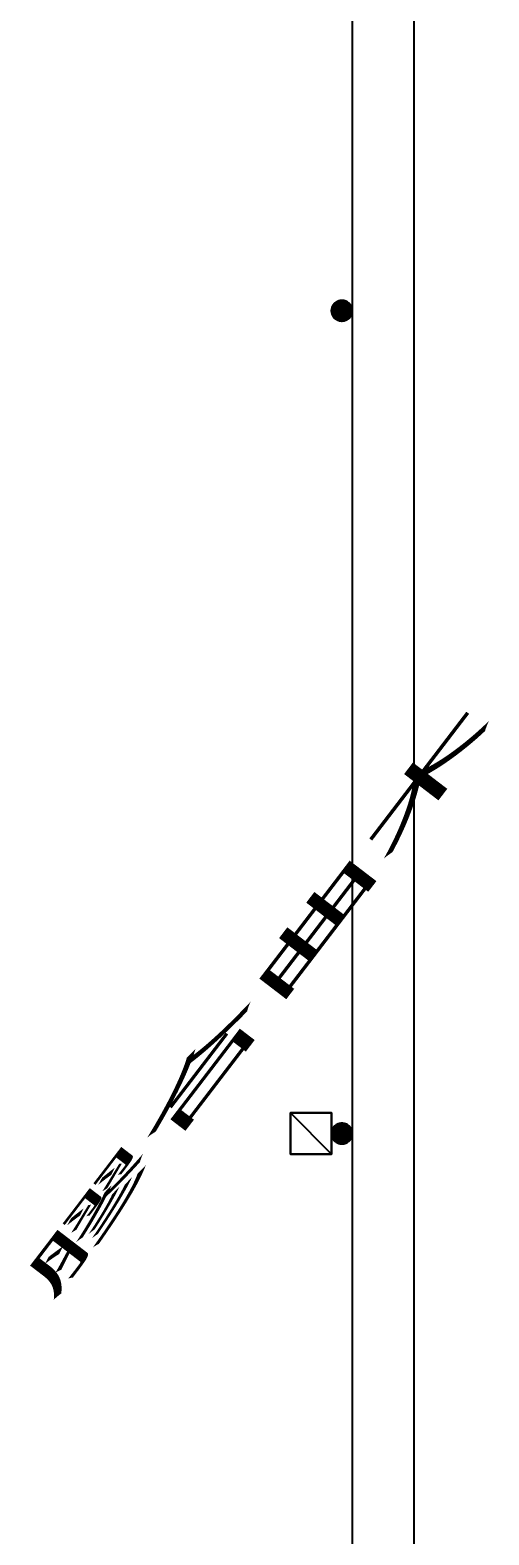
# Model space of a CAD drawing. Extents: x -1989 to 1557, y -2316 to 1157.
# Drawn here: x -153.3 to -41.7, y -411.3 to -45.6 of the extents above; entities that cross this region are included whole.
import ezdxf

# ---------------------------------------------------------------- set-up
doc = ezdxf.new("R2010")
doc.units = 0
doc.layers.get('0').update_dxf_attribs({"color": 13, "linetype": 'CONTINUOUS'})
for name, color, linetype in [('COLUMN', 5, 'CONTINUOUS'), ('COLUMN_C', 5, 'CONTINUOUS'), ('SITE', 250, 'CONTINUOUS')]:
    doc.layers.add(name, color=color, linetype=linetype)
doc.styles.add('微軟正黑體', font='微軟正黑體')

# ---------------------------------------------------------------- blocks, each defined once
blk = doc.blocks.new('GROUP_1')
at = {"color": 7}
for p, q in [((61.06, 2203.46, 190), (60.87, 2202.5, 190)), ((61.06, 2203.46), (60.87, 2202.5)), ((60.87, 2202.5), (61.06, 2203.46, 190)), ((60.89, 2202.87, 190), (60.87, 2202.69, 190)), ((60.87, 2202.69, 190), (60.87, 2202.5, 190)), ((60.87, 2202.5, 190), (61.06, 2201.54, 190)), ((60.87, 2202.5, 190), (60.87, 2202.5)), ((60.87, 2202.5), (61.06, 2201.54)), ((61.06, 2201.54), (60.87, 2202.5, 190)), ((60.87, 2202.5, 190), (60.87, 2202.31, 190)), ((60.87, 2202.31, 190), (60.89, 2202.13, 190)), ((60.93, 2203.06, 190), (60.89, 2202.87, 190)), ((60.89, 2202.13, 190), (60.93, 2201.94, 190)), ((60.98, 2203.24, 190), (60.93, 2203.06, 190)), ((60.93, 2201.94, 190), (60.98, 2201.76, 190)), ((61.04, 2203.41, 190), (60.98, 2203.24, 190)), ((61.11, 2203.58, 190), (61.04, 2203.41, 190)), ((61.6, 2204.27, 190), (61.06, 2203.46, 190)), ((61.6, 2204.27), (61.06, 2203.46)), ((61.06, 2203.46), (61.6, 2204.27, 190)), ((61.06, 2203.46, 190), (61.06, 2203.46)), ((61.2, 2203.75, 190), (61.11, 2203.58, 190)), ((61.3, 2203.91, 190), (61.2, 2203.75, 190)), ((61.41, 2204.06, 190), (61.3, 2203.91, 190)), ((61.53, 2204.2, 190), (61.41, 2204.06, 190)), ((61.67, 2204.33, 190), (61.53, 2204.2, 190)), ((62.41, 2204.81, 190), (61.6, 2204.27, 190)), ((62.41, 2204.81), (61.6, 2204.27)), ((61.6, 2204.27), (62.41, 2204.81, 190)), ((61.6, 2204.27, 190), (61.6, 2204.27)), ((61.81, 2204.45, 190), (61.67, 2204.33, 190)), ((61.96, 2204.57, 190), (61.81, 2204.45, 190)), ((62.12, 2204.67, 190), (61.96, 2204.57, 190)), ((62.28, 2204.75, 190), (62.12, 2204.67, 190)), ((62.45, 2204.83, 190), (62.28, 2204.75, 190)), ((63.37, 2205, 190), (62.41, 2204.81, 190)), ((63.37, 2205), (62.41, 2204.81)), ((62.41, 2204.81), (63.37, 2205, 190)), ((62.41, 2204.81, 190), (62.41, 2204.81)), ((62.63, 2204.89, 190), (62.45, 2204.83, 190)), ((62.81, 2204.94, 190), (62.63, 2204.89, 190)), ((62.99, 2204.97, 190), (62.81, 2204.94, 190)), ((63.18, 2204.99, 190), (62.99, 2204.97, 190)), ((63.37, 2205, 190), (63.18, 2204.99, 190)), ((64.32, 2204.81, 190), (63.37, 2205, 190)), ((63.37, 2205, 190), (63.37, 2205)), ((64.32, 2204.81), (63.37, 2205)), ((63.37, 2205), (64.32, 2204.81, 190)), ((63.55, 2204.99, 190), (63.37, 2205, 190)), ((63.74, 2204.97, 190), (63.55, 2204.99, 190)), ((63.92, 2204.94, 190), (63.74, 2204.97, 190)), ((64.1, 2204.89, 190), (63.92, 2204.94, 190)), ((64.28, 2204.83, 190), (64.1, 2204.89, 190)), ((64.45, 2204.75, 190), (64.28, 2204.83, 190)), ((65.13, 2204.27, 190), (64.32, 2204.81, 190)), ((65.13, 2204.27), (64.32, 2204.81)), ((64.32, 2204.81), (65.13, 2204.27, 190)), ((64.32, 2204.81, 190), (64.32, 2204.81)), ((64.62, 2204.67, 190), (64.45, 2204.75, 190)), ((64.77, 2204.57, 190), (64.62, 2204.67, 190)), ((64.93, 2204.45, 190), (64.77, 2204.57, 190)), ((65.07, 2204.33, 190), (64.93, 2204.45, 190)), ((65.2, 2204.2, 190), (65.07, 2204.33, 190)), ((65.68, 2203.46, 190), (65.13, 2204.27, 190)), ((65.13, 2204.27, 190), (65.13, 2204.27)), ((65.68, 2203.46), (65.13, 2204.27)), ((65.13, 2204.27), (65.68, 2203.46, 190)), ((65.32, 2204.06, 190), (65.2, 2204.2, 190)), ((65.43, 2203.91, 190), (65.32, 2204.06, 190)), ((65.53, 2203.75, 190), (65.43, 2203.91, 190)), ((65.62, 2203.58, 190), (65.53, 2203.75, 190)), ((65.69, 2203.41, 190), (65.62, 2203.58, 190)), ((65.87, 2202.5, 190), (65.68, 2203.46, 190)), ((65.87, 2202.5), (65.68, 2203.46)), ((65.68, 2203.46), (65.87, 2202.5, 190)), ((65.68, 2203.46, 190), (65.68, 2203.46)), ((65.68, 2201.54, 190), (65.87, 2202.5, 190)), ((65.68, 2201.54), (65.87, 2202.5)), ((65.87, 2202.5), (65.68, 2201.54, 190)), ((65.76, 2203.24, 190), (65.69, 2203.41, 190)), ((65.8, 2203.06, 190), (65.76, 2203.24, 190)), ((65.76, 2201.76, 190), (65.8, 2201.94, 190)), ((65.84, 2202.87, 190), (65.8, 2203.06, 190)), ((65.8, 2201.94, 190), (65.84, 2202.13, 190)), ((65.86, 2202.69, 190), (65.84, 2202.87, 190)), ((65.84, 2202.13, 190), (65.86, 2202.31, 190)), ((65.87, 2202.5, 190), (65.86, 2202.69, 190)), ((65.86, 2202.31, 190), (65.87, 2202.5, 190)), ((65.87, 2202.5, 190), (65.87, 2202.5)), ((60.98, 2201.76, 190), (61.04, 2201.59, 190)), ((61.04, 2201.59, 190), (61.11, 2201.42, 190)), ((61.06, 2201.54, 190), (61.6, 2200.73, 190)), ((61.06, 2201.54, 190), (61.06, 2201.54)), ((61.06, 2201.54), (61.6, 2200.73)), ((61.6, 2200.73), (61.06, 2201.54, 190)), ((61.11, 2201.42, 190), (61.2, 2201.25, 190)), ((61.2, 2201.25, 190), (61.3, 2201.09, 190)), ((61.3, 2201.09, 190), (61.41, 2200.94, 190)), ((61.41, 2200.94, 190), (61.53, 2200.8, 190)), ((61.53, 2200.8, 190), (61.67, 2200.67, 190)), ((61.6, 2200.73, 190), (62.41, 2200.19, 190)), ((61.6, 2200.73, 190), (61.6, 2200.73)), ((61.6, 2200.73), (62.41, 2200.19)), ((62.41, 2200.19), (61.6, 2200.73, 190)), ((61.67, 2200.67, 190), (61.81, 2200.55, 190)), ((61.81, 2200.55, 190), (61.96, 2200.43, 190)), ((61.96, 2200.43, 190), (62.12, 2200.33, 190)), ((62.12, 2200.33, 190), (62.28, 2200.25, 190)), ((62.28, 2200.25, 190), (62.45, 2200.17, 190)), ((62.41, 2200.19, 190), (63.37, 2200, 190)), ((62.41, 2200.19, 190), (62.41, 2200.19)), ((62.41, 2200.19), (63.37, 2200)), ((63.37, 2200), (62.41, 2200.19, 190)), ((62.45, 2200.17, 190), (62.63, 2200.11, 190)), ((62.63, 2200.11, 190), (62.81, 2200.06, 190)), ((62.81, 2200.06, 190), (62.99, 2200.03, 190)), ((62.99, 2200.03, 190), (63.18, 2200.01, 190)), ((63.18, 2200.01, 190), (63.37, 2200, 190)), ((63.37, 2200, 190), (64.32, 2200.19, 190)), ((63.37, 2200), (64.32, 2200.19)), ((64.32, 2200.19), (63.37, 2200, 190)), ((63.37, 2200, 190), (63.55, 2200.01, 190)), ((63.37, 2200, 190), (63.37, 2200)), ((63.55, 2200.01, 190), (63.74, 2200.03, 190)), ((63.74, 2200.03, 190), (63.92, 2200.06, 190)), ((63.92, 2200.06, 190), (64.1, 2200.11, 190)), ((64.1, 2200.11, 190), (64.28, 2200.17, 190)), ((64.28, 2200.17, 190), (64.45, 2200.25, 190)), ((64.32, 2200.19, 190), (65.13, 2200.73, 190)), ((64.32, 2200.19), (65.13, 2200.73)), ((65.13, 2200.73), (64.32, 2200.19, 190)), ((64.32, 2200.19, 190), (64.32, 2200.19)), ((64.45, 2200.25, 190), (64.62, 2200.33, 190)), ((64.62, 2200.33, 190), (64.77, 2200.43, 190)), ((64.77, 2200.43, 190), (64.93, 2200.55, 190)), ((64.93, 2200.55, 190), (65.07, 2200.67, 190)), ((65.07, 2200.67, 190), (65.2, 2200.8, 190)), ((65.13, 2200.73, 190), (65.68, 2201.54, 190)), ((65.13, 2200.73), (65.68, 2201.54)), ((65.68, 2201.54), (65.13, 2200.73, 190)), ((65.13, 2200.73, 190), (65.13, 2200.73)), ((65.2, 2200.8, 190), (65.32, 2200.94, 190)), ((65.32, 2200.94, 190), (65.43, 2201.09, 190)), ((65.43, 2201.09, 190), (65.53, 2201.25, 190)), ((65.53, 2201.25, 190), (65.62, 2201.42, 190)), ((65.62, 2201.42, 190), (65.69, 2201.59, 190)), ((65.68, 2201.54, 190), (65.68, 2201.54)), ((65.69, 2201.59, 190), (65.76, 2201.76, 190)), ((60.87, 2007.5), (50.87, 2007.5)), ((50.87, 2007.5), (50.87, 1997.5)), ((50.87, 2007.5), (50.87, 2007.5, 400)), ((50.87, 2007.5, 400), (60.87, 2007.5, 400)), ((50.87, 1997.5, 400), (50.87, 2007.5, 400)), ((60.87, 1997.5), (60.87, 2007.5)), ((60.87, 2007.5), (60.87, 2007.5, 400)), ((60.87, 2007.5, 400), (60.87, 1997.5, 400)), ((62.41, 2004.81, 190), (61.6, 2004.27, 190)), ((62.41, 2004.81), (61.6, 2004.27)), ((61.6, 2004.27), (62.41, 2004.81, 190)), ((61.81, 2004.45, 190), (61.67, 2004.33, 190)), ((61.96, 2004.57, 190), (61.81, 2004.45, 190)), ((62.12, 2004.67, 190), (61.96, 2004.57, 190)), ((62.28, 2004.75, 190), (62.12, 2004.67, 190)), ((62.45, 2004.83, 190), (62.28, 2004.75, 190)), ((63.37, 2005, 190), (62.41, 2004.81, 190)), ((63.37, 2005), (62.41, 2004.81)), ((62.41, 2004.81), (63.37, 2005, 190)), ((62.41, 2004.81, 190), (62.41, 2004.81)), ((62.63, 2004.89, 190), (62.45, 2004.83, 190)), ((62.81, 2004.94, 190), (62.63, 2004.89, 190)), ((62.99, 2004.97, 190), (62.81, 2004.94, 190)), ((63.18, 2004.99, 190), (62.99, 2004.97, 190)), ((63.37, 2005, 190), (63.18, 2004.99, 190)), ((64.32, 2004.81, 190), (63.37, 2005, 190)), ((63.37, 2005, 190), (63.37, 2005)), ((64.32, 2004.81), (63.37, 2005)), ((63.37, 2005), (64.32, 2004.81, 190)), ((63.55, 2004.99, 190), (63.37, 2005, 190)), ((63.74, 2004.97, 190), (63.55, 2004.99, 190)), ((63.92, 2004.94, 190), (63.74, 2004.97, 190)), ((64.1, 2004.89, 190), (63.92, 2004.94, 190)), ((64.28, 2004.83, 190), (64.1, 2004.89, 190)), ((64.45, 2004.75, 190), (64.28, 2004.83, 190)), ((65.13, 2004.27, 190), (64.32, 2004.81, 190)), ((65.13, 2004.27), (64.32, 2004.81)), ((64.32, 2004.81), (65.13, 2004.27, 190)), ((64.32, 2004.81, 190), (64.32, 2004.81)), ((64.62, 2004.67, 190), (64.45, 2004.75, 190)), ((64.77, 2004.57, 190), (64.62, 2004.67, 190)), ((64.93, 2004.45, 190), (64.77, 2004.57, 190)), ((65.07, 2004.33, 190), (64.93, 2004.45, 190)), ((61.06, 2003.46, 190), (60.87, 2002.5, 190)), ((61.06, 2003.46), (60.87, 2002.5)), ((60.87, 2002.5), (61.06, 2003.46, 190)), ((60.89, 2002.87, 190), (60.87, 2002.69, 190)), ((60.87, 2002.69, 190), (60.87, 2002.5, 190)), ((60.87, 2002.5, 190), (61.06, 2001.54, 190)), ((60.87, 2002.5, 190), (60.87, 2002.5)), ((60.87, 2002.5), (61.06, 2001.54)), ((61.06, 2001.54), (60.87, 2002.5, 190)), ((60.87, 2002.5, 190), (60.87, 2002.31, 190)), ((60.87, 2002.31, 190), (60.89, 2002.13, 190)), ((60.93, 2003.06, 190), (60.89, 2002.87, 190)), ((60.89, 2002.13, 190), (60.93, 2001.94, 190)), ((60.98, 2003.24, 190), (60.93, 2003.06, 190)), ((60.93, 2001.94, 190), (60.98, 2001.76, 190)), ((61.04, 2003.41, 190), (60.98, 2003.24, 190)), ((60.98, 2001.76, 190), (61.04, 2001.59, 190)), ((61.11, 2003.58, 190), (61.04, 2003.41, 190)), ((61.04, 2001.59, 190), (61.11, 2001.42, 190)), ((61.6, 2004.27, 190), (61.06, 2003.46, 190)), ((61.6, 2004.27), (61.06, 2003.46)), ((61.06, 2003.46), (61.6, 2004.27, 190)), ((61.06, 2003.46, 190), (61.06, 2003.46)), ((61.06, 2001.54, 190), (61.6, 2000.73, 190)), ((61.06, 2001.54, 190), (61.06, 2001.54)), ((61.06, 2001.54), (61.6, 2000.73)), ((61.6, 2000.73), (61.06, 2001.54, 190)), ((61.2, 2003.75, 190), (61.11, 2003.58, 190)), ((61.11, 2001.42, 190), (61.2, 2001.25, 190)), ((61.3, 2003.91, 190), (61.2, 2003.75, 190)), ((61.2, 2001.25, 190), (61.3, 2001.09, 190)), ((61.41, 2004.06, 190), (61.3, 2003.91, 190)), ((61.3, 2001.09, 190), (61.41, 2000.94, 190)), ((61.53, 2004.2, 190), (61.41, 2004.06, 190)), ((61.41, 2000.94, 190), (61.53, 2000.8, 190)), ((61.67, 2004.33, 190), (61.53, 2004.2, 190)), ((61.53, 2000.8, 190), (61.67, 2000.67, 190)), ((61.6, 2004.27, 190), (61.6, 2004.27)), ((61.6, 2000.73, 190), (62.41, 2000.19, 190)), ((61.6, 2000.73, 190), (61.6, 2000.73)), ((61.6, 2000.73), (62.41, 2000.19)), ((62.41, 2000.19), (61.6, 2000.73, 190)), ((64.32, 2000.19, 190), (65.13, 2000.73, 190)), ((64.32, 2000.19), (65.13, 2000.73)), ((65.13, 2000.73), (64.32, 2000.19, 190)), ((65.2, 2004.2, 190), (65.07, 2004.33, 190)), ((65.07, 2000.67, 190), (65.2, 2000.8, 190)), ((65.68, 2003.46, 190), (65.13, 2004.27, 190)), ((65.13, 2004.27, 190), (65.13, 2004.27)), ((65.68, 2003.46), (65.13, 2004.27)), ((65.13, 2004.27), (65.68, 2003.46, 190)), ((65.13, 2000.73, 190), (65.68, 2001.54, 190)), ((65.13, 2000.73), (65.68, 2001.54)), ((65.68, 2001.54), (65.13, 2000.73, 190)), ((65.13, 2000.73, 190), (65.13, 2000.73)), ((65.32, 2004.06, 190), (65.2, 2004.2, 190)), ((65.2, 2000.8, 190), (65.32, 2000.94, 190)), ((65.43, 2003.91, 190), (65.32, 2004.06, 190)), ((65.32, 2000.94, 190), (65.43, 2001.09, 190)), ((65.53, 2003.75, 190), (65.43, 2003.91, 190)), ((65.43, 2001.09, 190), (65.53, 2001.25, 190)), ((65.62, 2003.58, 190), (65.53, 2003.75, 190)), ((65.53, 2001.25, 190), (65.62, 2001.42, 190)), ((65.69, 2003.41, 190), (65.62, 2003.58, 190)), ((65.62, 2001.42, 190), (65.69, 2001.59, 190)), ((65.87, 2002.5, 190), (65.68, 2003.46, 190)), ((65.87, 2002.5), (65.68, 2003.46)), ((65.68, 2003.46), (65.87, 2002.5, 190)), ((65.68, 2003.46, 190), (65.68, 2003.46)), ((65.68, 2001.54, 190), (65.87, 2002.5, 190)), ((65.68, 2001.54), (65.87, 2002.5)), ((65.87, 2002.5), (65.68, 2001.54, 190)), ((65.68, 2001.54, 190), (65.68, 2001.54)), ((65.76, 2003.24, 190), (65.69, 2003.41, 190)), ((65.69, 2001.59, 190), (65.76, 2001.76, 190)), ((65.8, 2003.06, 190), (65.76, 2003.24, 190)), ((65.76, 2001.76, 190), (65.8, 2001.94, 190)), ((65.84, 2002.87, 190), (65.8, 2003.06, 190)), ((65.8, 2001.94, 190), (65.84, 2002.13, 190)), ((65.86, 2002.69, 190), (65.84, 2002.87, 190)), ((65.84, 2002.13, 190), (65.86, 2002.31, 190)), ((65.87, 2002.5, 190), (65.86, 2002.69, 190)), ((65.86, 2002.31, 190), (65.87, 2002.5, 190)), ((65.87, 2002.5, 190), (65.87, 2002.5)), ((50.87, 1997.5), (60.87, 1997.5)), ((50.87, 1997.5, 400), (50.87, 1997.5)), ((60.87, 1997.5, 400), (50.87, 1997.5, 400)), ((60.87, 1997.5), (60.87, 1997.5, 400)), ((61.67, 2000.67, 190), (61.81, 2000.55, 190)), ((61.81, 2000.55, 190), (61.96, 2000.43, 190)), ((61.96, 2000.43, 190), (62.12, 2000.33, 190)), ((62.12, 2000.33, 190), (62.28, 2000.25, 190)), ((62.28, 2000.25, 190), (62.45, 2000.17, 190)), ((62.41, 2000.19, 190), (63.37, 2000, 190)), ((62.41, 2000.19, 190), (62.41, 2000.19)), ((62.41, 2000.19), (63.37, 2000)), ((63.37, 2000), (62.41, 2000.19, 190)), ((62.45, 2000.17, 190), (62.63, 2000.11, 190)), ((62.63, 2000.11, 190), (62.81, 2000.06, 190)), ((62.81, 2000.06, 190), (62.99, 2000.03, 190)), ((62.99, 2000.03, 190), (63.18, 2000.01, 190)), ((63.18, 2000.01, 190), (63.37, 2000, 190)), ((63.37, 2000, 190), (64.32, 2000.19, 190)), ((63.37, 2000), (64.32, 2000.19)), ((64.32, 2000.19), (63.37, 2000, 190)), ((63.37, 2000, 190), (63.55, 2000.01, 190)), ((63.37, 2000, 190), (63.37, 2000)), ((63.55, 2000.01, 190), (63.74, 2000.03, 190)), ((63.74, 2000.03, 190), (63.92, 2000.06, 190)), ((63.92, 2000.06, 190), (64.1, 2000.11, 190)), ((64.1, 2000.11, 190), (64.28, 2000.17, 190)), ((64.28, 2000.17, 190), (64.45, 2000.25, 190)), ((64.32, 2000.19, 190), (64.32, 2000.19)), ((64.45, 2000.25, 190), (64.62, 2000.33, 190)), ((64.62, 2000.33, 190), (64.77, 2000.43, 190)), ((64.77, 2000.43, 190), (64.93, 2000.55, 190)), ((64.93, 2000.55, 190), (65.07, 2000.67, 190))]:
    blk.add_line(p, q, dxfattribs=at)
at = {"layer": 'COLUMN', "color": 7}
for points in [[(65.87, 2202.5, 190), (65.82, 2202.95, 190), (65.69, 2203.42, 190), (65.46, 2203.87, 190), (65.13, 2204.27, 190), (64.73, 2204.59, 190), (64.29, 2204.82, 190), (63.82, 2204.96, 190), (63.37, 2205, 190), (62.91, 2204.96, 190), (62.45, 2204.82, 190), (62, 2204.59, 190), (61.6, 2204.27, 190), (61.27, 2203.87, 190), (61.04, 2203.42, 190), (60.91, 2202.95, 190), (60.87, 2202.5, 190), (60.91, 2202.05, 190), (61.04, 2201.58, 190), (61.27, 2201.13, 190), (61.6, 2200.73, 190), (62, 2200.41, 190), (62.45, 2200.18, 190), (62.91, 2200.04, 190), (63.37, 2200, 190), (63.82, 2200.04, 190), (64.29, 2200.18, 190), (64.73, 2200.41, 190), (65.13, 2200.73, 190), (65.46, 2201.13, 190), (65.69, 2201.58, 190), (65.82, 2202.05, 190), (65.87, 2202.5, 190)], [(65.87, 2002.5, 190), (65.82, 2002.95, 190), (65.69, 2003.42, 190), (65.46, 2003.87, 190), (65.13, 2004.27, 190), (64.73, 2004.59, 190), (64.29, 2004.82, 190), (63.82, 2004.96, 190), (63.37, 2005, 190), (62.91, 2004.96, 190), (62.45, 2004.82, 190), (62, 2004.59, 190), (61.6, 2004.27, 190), (61.27, 2003.87, 190), (61.04, 2003.42, 190), (60.91, 2002.95, 190), (60.87, 2002.5, 190), (60.91, 2002.05, 190), (61.04, 2001.58, 190), (61.27, 2001.13, 190), (61.6, 2000.73, 190), (62, 2000.41, 190), (62.45, 2000.18, 190), (62.91, 2000.04, 190), (63.37, 2000, 190), (63.82, 2000.04, 190), (64.29, 2000.18, 190), (64.73, 2000.41, 190), (65.13, 2000.73, 190), (65.46, 2001.13, 190), (65.69, 2001.58, 190), (65.82, 2002.05, 190), (65.87, 2002.5, 190)]]:
    blk.add_polyline3d(points, close=True, dxfattribs=at)
at = {"layer": 'COLUMN_C', "color": 7}
blk.add_polyline3d([(50.87, 1997.5, 0), (60.87, 1997.5, 0), (60.87, 2007.5, 0), (50.87, 2007.5, 0), (50.87, 1997.5, 0)], close=True, dxfattribs=at)
at = {"layer": 'SITE', "color": 7}
for points in [[(65.87, 2742.5, 0), (65.87, 2.5, 0)], [(80.87, 2742.5, 0), (80.87, 2.5, 0)]]:
    blk.add_polyline3d(points, dxfattribs=at)
at = {"layer": 'COLUMN', "color": 7}
mesh = blk.add_polyface(dxfattribs=at)
corners = [(61.06, 2201.54, 190), (61.06, 2203.46, 190), (60.87, 2202.5, 190), (61.6, 2200.73, 190), (61.6, 2204.27, 190), (62.41, 2200.19, 190), (62.41, 2204.81, 190), (63.37, 2200, 190), (63.37, 2205, 190), (64.32, 2200.19, 190), (64.32, 2204.81, 190), (65.13, 2200.73, 190), (65.13, 2204.27, 190), (65.68, 2201.54, 190), (65.68, 2203.46, 190), (65.87, 2202.5, 190)]
mesh.append_faces([[corners[k] for k in face] for face in [(0, 1, 2), (14, 13, 15)]], dxfattribs={"vtx0": -1, "color": 7})
mesh.append_faces([[corners[k] for k in face] for face in [(1, 3, 4), (4, 5, 6), (6, 7, 8), (8, 9, 10), (10, 11, 12), (12, 13, 14)]], dxfattribs={"vtx0": -1, "vtx1": -1, "color": 7})
mesh.append_faces([[corners[k] for k in face] for face in [(1, 0, 3), (4, 3, 5), (6, 5, 7), (8, 7, 9), (10, 9, 11), (12, 11, 13)]], dxfattribs={"vtx0": -1, "vtx2": -1, "color": 7})
mesh = blk.add_polyface(dxfattribs=at)
corners = [(61.06, 2203.46), (61.06, 2201.54), (60.87, 2202.5), (61.6, 2204.27), (61.6, 2200.73), (62.41, 2204.81), (62.41, 2200.19), (63.37, 2205), (63.37, 2200), (64.32, 2204.81), (64.32, 2200.19), (65.13, 2204.27), (65.13, 2200.73), (65.68, 2203.46), (65.68, 2201.54), (65.87, 2202.5)]
mesh.append_faces([[corners[k] for k in face] for face in [(0, 1, 2), (14, 13, 15)]], dxfattribs={"vtx0": -1, "color": 7})
mesh.append_faces([[corners[k] for k in face] for face in [(1, 3, 4), (4, 5, 6), (6, 7, 8), (8, 9, 10), (10, 11, 12), (12, 13, 14)]], dxfattribs={"vtx0": -1, "vtx1": -1, "color": 7})
mesh.append_faces([[corners[k] for k in face] for face in [(1, 0, 3), (4, 3, 5), (6, 5, 7), (8, 7, 9), (10, 9, 11), (12, 11, 13)]], dxfattribs={"vtx0": -1, "vtx2": -1, "color": 7})
mesh = blk.add_polyface(dxfattribs=at)
corners = [(60.87, 2202.31, 190), (60.87, 2202.69, 190), (60.87, 2202.5, 190), (60.89, 2202.13, 190), (60.89, 2202.87, 190), (60.93, 2201.94, 190), (60.93, 2203.06, 190), (60.98, 2201.76, 190), (60.98, 2203.24, 190), (61.04, 2201.59, 190), (61.04, 2203.41, 190), (61.11, 2201.42, 190), (61.11, 2203.58, 190), (61.2, 2201.25, 190), (61.2, 2203.75, 190), (61.3, 2201.09, 190), (61.3, 2203.91, 190), (61.41, 2200.94, 190), (61.41, 2204.06, 190), (61.53, 2200.8, 190), (61.53, 2204.2, 190), (61.67, 2200.67, 190), (61.67, 2204.33, 190), (61.81, 2200.55, 190), (61.81, 2204.45, 190), (61.96, 2200.43, 190), (61.96, 2204.57, 190), (62.12, 2200.33, 190), (62.12, 2204.67, 190), (62.28, 2200.25, 190), (62.28, 2204.75, 190), (62.45, 2200.17, 190), (62.45, 2204.83, 190), (62.63, 2200.11, 190), (62.63, 2204.89, 190), (62.81, 2200.06, 190), (62.81, 2204.94, 190), (62.99, 2200.03, 190), (62.99, 2204.97, 190), (63.18, 2200.01, 190), (63.18, 2204.99, 190), (63.37, 2200, 190), (63.37, 2205, 190), (63.55, 2200.01, 190), (63.55, 2204.99, 190), (63.74, 2200.03, 190), (63.74, 2204.97, 190), (63.92, 2200.06, 190), (63.92, 2204.94, 190), (64.1, 2200.11, 190), (64.1, 2204.89, 190), (64.28, 2200.17, 190), (64.28, 2204.83, 190), (64.45, 2200.25, 190), (64.45, 2204.75, 190), (64.62, 2200.33, 190), (64.62, 2204.67, 190), (64.77, 2200.43, 190), (64.77, 2204.57, 190), (64.93, 2200.55, 190), (64.93, 2204.45, 190), (65.07, 2200.67, 190), (65.07, 2204.33, 190), (65.2, 2200.8, 190), (65.2, 2204.2, 190), (65.32, 2200.94, 190), (65.32, 2204.06, 190), (65.43, 2201.09, 190), (65.43, 2203.91, 190), (65.53, 2201.25, 190), (65.53, 2203.75, 190), (65.62, 2201.42, 190), (65.62, 2203.58, 190), (65.69, 2201.59, 190), (65.69, 2203.41, 190), (65.76, 2201.76, 190), (65.76, 2203.24, 190), (65.8, 2201.94, 190), (65.8, 2203.06, 190), (65.84, 2202.13, 190), (65.84, 2202.87, 190), (65.86, 2202.31, 190), (65.86, 2202.69, 190), (65.87, 2202.5, 190)]
mesh.append_faces([[corners[k] for k in face] for face in [(0, 1, 2), (82, 81, 83)]], dxfattribs={"vtx0": -1, "color": 7})
mesh.append_faces([[corners[k] for k in face] for face in [(1, 3, 4), (4, 5, 6), (6, 7, 8), (8, 9, 10), (10, 11, 12), (12, 13, 14), (14, 15, 16), (16, 17, 18), (18, 19, 20), (20, 21, 22), (22, 23, 24), (24, 25, 26), (26, 27, 28), (28, 29, 30), (30, 31, 32), (32, 33, 34), (34, 35, 36), (36, 37, 38), (38, 39, 40), (40, 41, 42), (42, 43, 44), (44, 45, 46), (46, 47, 48), (48, 49, 50), (50, 51, 52), (52, 53, 54), (54, 55, 56), (56, 57, 58), (58, 59, 60), (60, 61, 62), (62, 63, 64), (64, 65, 66), (66, 67, 68), (68, 69, 70), (70, 71, 72), (72, 73, 74), (74, 75, 76), (76, 77, 78), (78, 79, 80), (80, 81, 82)]], dxfattribs={"vtx0": -1, "vtx1": -1, "color": 7})
mesh.append_faces([[corners[k] for k in face] for face in [(1, 0, 3), (4, 3, 5), (6, 5, 7), (8, 7, 9), (10, 9, 11), (12, 11, 13), (14, 13, 15), (16, 15, 17), (18, 17, 19), (20, 19, 21), (22, 21, 23), (24, 23, 25), (26, 25, 27), (28, 27, 29), (30, 29, 31), (32, 31, 33), (34, 33, 35), (36, 35, 37), (38, 37, 39), (40, 39, 41), (42, 41, 43), (44, 43, 45), (46, 45, 47), (48, 47, 49), (50, 49, 51), (52, 51, 53), (54, 53, 55), (56, 55, 57), (58, 57, 59), (60, 59, 61), (62, 61, 63), (64, 63, 65), (66, 65, 67), (68, 67, 69), (70, 69, 71), (72, 71, 73), (74, 73, 75), (76, 75, 77), (78, 77, 79), (80, 79, 81)]], dxfattribs={"vtx0": -1, "vtx2": -1, "color": 7})
mesh = blk.add_polyface(dxfattribs=at)
corners = [(61.06, 2203.46), (60.87, 2202.5), (61.06, 2203.46, 190)]
mesh.append_faces([[corners[k] for k in face] for face in [(0, 1, 2)]], dxfattribs={"color": 7})
mesh = blk.add_polyface(dxfattribs=at)
corners = [(61.06, 2203.46, 190), (60.87, 2202.5), (60.87, 2202.5, 190)]
mesh.append_faces([[corners[k] for k in face] for face in [(0, 1, 2)]], dxfattribs={"color": 7})
mesh = blk.add_polyface(dxfattribs=at)
corners = [(60.87, 2202.5), (61.06, 2201.54), (60.87, 2202.5, 190)]
mesh.append_faces([[corners[k] for k in face] for face in [(0, 1, 2)]], dxfattribs={"color": 7})
mesh = blk.add_polyface(dxfattribs=at)
corners = [(60.87, 2202.5, 190), (61.06, 2201.54), (61.06, 2201.54, 190)]
mesh.append_faces([[corners[k] for k in face] for face in [(0, 1, 2)]], dxfattribs={"color": 7})
mesh = blk.add_polyface(dxfattribs=at)
corners = [(61.6, 2204.27), (61.06, 2203.46), (61.6, 2204.27, 190)]
mesh.append_faces([[corners[k] for k in face] for face in [(0, 1, 2)]], dxfattribs={"color": 7})
mesh = blk.add_polyface(dxfattribs=at)
corners = [(61.6, 2204.27, 190), (61.06, 2203.46), (61.06, 2203.46, 190)]
mesh.append_faces([[corners[k] for k in face] for face in [(0, 1, 2)]], dxfattribs={"color": 7})
mesh = blk.add_polyface(dxfattribs=at)
corners = [(62.41, 2204.81, 190), (62.41, 2204.81), (61.6, 2204.27)]
mesh.append_faces([[corners[k] for k in face] for face in [(0, 1, 2)]], dxfattribs={"color": 7})
mesh = blk.add_polyface(dxfattribs=at)
corners = [(62.41, 2204.81, 190), (61.6, 2204.27), (61.6, 2204.27, 190)]
mesh.append_faces([[corners[k] for k in face] for face in [(0, 1, 2)]], dxfattribs={"color": 7})
mesh = blk.add_polyface(dxfattribs=at)
corners = [(63.37, 2205, 190), (63.37, 2205), (62.41, 2204.81)]
mesh.append_faces([[corners[k] for k in face] for face in [(0, 1, 2)]], dxfattribs={"color": 7})
mesh = blk.add_polyface(dxfattribs=at)
corners = [(63.37, 2205, 190), (62.41, 2204.81), (62.41, 2204.81, 190)]
mesh.append_faces([[corners[k] for k in face] for face in [(0, 1, 2)]], dxfattribs={"color": 7})
mesh = blk.add_polyface(dxfattribs=at)
corners = [(64.32, 2204.81, 190), (64.32, 2204.81), (63.37, 2205)]
mesh.append_faces([[corners[k] for k in face] for face in [(0, 1, 2)]], dxfattribs={"color": 7})
mesh = blk.add_polyface(dxfattribs=at)
corners = [(64.32, 2204.81, 190), (63.37, 2205), (63.37, 2205, 190)]
mesh.append_faces([[corners[k] for k in face] for face in [(0, 1, 2)]], dxfattribs={"color": 7})
mesh = blk.add_polyface(dxfattribs=at)
corners = [(65.13, 2204.27, 190), (65.13, 2204.27), (64.32, 2204.81)]
mesh.append_faces([[corners[k] for k in face] for face in [(0, 1, 2)]], dxfattribs={"color": 7})
mesh = blk.add_polyface(dxfattribs=at)
corners = [(65.13, 2204.27, 190), (64.32, 2204.81), (64.32, 2204.81, 190)]
mesh.append_faces([[corners[k] for k in face] for face in [(0, 1, 2)]], dxfattribs={"color": 7})
mesh = blk.add_polyface(dxfattribs=at)
corners = [(65.13, 2204.27), (65.68, 2203.46, 190), (65.68, 2203.46)]
mesh.append_faces([[corners[k] for k in face] for face in [(0, 1, 2)]], dxfattribs={"color": 7})
mesh = blk.add_polyface(dxfattribs=at)
corners = [(65.13, 2204.27, 190), (65.68, 2203.46, 190), (65.13, 2204.27)]
mesh.append_faces([[corners[k] for k in face] for face in [(0, 1, 2)]], dxfattribs={"color": 7})
mesh = blk.add_polyface(dxfattribs=at)
corners = [(65.68, 2203.46), (65.87, 2202.5, 190), (65.87, 2202.5)]
mesh.append_faces([[corners[k] for k in face] for face in [(0, 1, 2)]], dxfattribs={"color": 7})
mesh = blk.add_polyface(dxfattribs=at)
corners = [(65.68, 2203.46, 190), (65.87, 2202.5, 190), (65.68, 2203.46)]
mesh.append_faces([[corners[k] for k in face] for face in [(0, 1, 2)]], dxfattribs={"color": 7})
mesh = blk.add_polyface(dxfattribs=at)
corners = [(65.87, 2202.5), (65.68, 2201.54, 190), (65.68, 2201.54)]
mesh.append_faces([[corners[k] for k in face] for face in [(0, 1, 2)]], dxfattribs={"color": 7})
mesh = blk.add_polyface(dxfattribs=at)
corners = [(65.87, 2202.5, 190), (65.68, 2201.54, 190), (65.87, 2202.5)]
mesh.append_faces([[corners[k] for k in face] for face in [(0, 1, 2)]], dxfattribs={"color": 7})
mesh = blk.add_polyface(dxfattribs=at)
corners = [(61.06, 2201.54), (61.6, 2200.73), (61.06, 2201.54, 190)]
mesh.append_faces([[corners[k] for k in face] for face in [(0, 1, 2)]], dxfattribs={"color": 7})
mesh = blk.add_polyface(dxfattribs=at)
corners = [(61.06, 2201.54, 190), (61.6, 2200.73), (61.6, 2200.73, 190)]
mesh.append_faces([[corners[k] for k in face] for face in [(0, 1, 2)]], dxfattribs={"color": 7})
mesh = blk.add_polyface(dxfattribs=at)
corners = [(61.6, 2200.73, 190), (61.6, 2200.73), (62.41, 2200.19)]
mesh.append_faces([[corners[k] for k in face] for face in [(0, 1, 2)]], dxfattribs={"color": 7})
mesh = blk.add_polyface(dxfattribs=at)
corners = [(61.6, 2200.73, 190), (62.41, 2200.19), (62.41, 2200.19, 190)]
mesh.append_faces([[corners[k] for k in face] for face in [(0, 1, 2)]], dxfattribs={"color": 7})
mesh = blk.add_polyface(dxfattribs=at)
corners = [(62.41, 2200.19, 190), (62.41, 2200.19), (63.37, 2200)]
mesh.append_faces([[corners[k] for k in face] for face in [(0, 1, 2)]], dxfattribs={"color": 7})
mesh = blk.add_polyface(dxfattribs=at)
corners = [(62.41, 2200.19, 190), (63.37, 2200), (63.37, 2200, 190)]
mesh.append_faces([[corners[k] for k in face] for face in [(0, 1, 2)]], dxfattribs={"color": 7})
mesh = blk.add_polyface(dxfattribs=at)
corners = [(63.37, 2200, 190), (63.37, 2200), (64.32, 2200.19)]
mesh.append_faces([[corners[k] for k in face] for face in [(0, 1, 2)]], dxfattribs={"color": 7})
mesh = blk.add_polyface(dxfattribs=at)
corners = [(63.37, 2200, 190), (64.32, 2200.19), (64.32, 2200.19, 190)]
mesh.append_faces([[corners[k] for k in face] for face in [(0, 1, 2)]], dxfattribs={"color": 7})
mesh = blk.add_polyface(dxfattribs=at)
corners = [(64.32, 2200.19, 190), (64.32, 2200.19), (65.13, 2200.73)]
mesh.append_faces([[corners[k] for k in face] for face in [(0, 1, 2)]], dxfattribs={"color": 7})
mesh = blk.add_polyface(dxfattribs=at)
corners = [(64.32, 2200.19, 190), (65.13, 2200.73), (65.13, 2200.73, 190)]
mesh.append_faces([[corners[k] for k in face] for face in [(0, 1, 2)]], dxfattribs={"color": 7})
mesh = blk.add_polyface(dxfattribs=at)
corners = [(65.68, 2201.54), (65.13, 2200.73, 190), (65.13, 2200.73)]
mesh.append_faces([[corners[k] for k in face] for face in [(0, 1, 2)]], dxfattribs={"color": 7})
mesh = blk.add_polyface(dxfattribs=at)
corners = [(65.68, 2201.54, 190), (65.13, 2200.73, 190), (65.68, 2201.54)]
mesh.append_faces([[corners[k] for k in face] for face in [(0, 1, 2)]], dxfattribs={"color": 7})
mesh = blk.add_polyface(dxfattribs=at)
corners = [(61.06, 2001.54, 190), (61.06, 2003.46, 190), (60.87, 2002.5, 190), (61.6, 2000.73, 190), (61.6, 2004.27, 190), (62.41, 2000.19, 190), (62.41, 2004.81, 190), (63.37, 2000, 190), (63.37, 2005, 190), (64.32, 2000.19, 190), (64.32, 2004.81, 190), (65.13, 2000.73, 190), (65.13, 2004.27, 190), (65.68, 2001.54, 190), (65.68, 2003.46, 190), (65.87, 2002.5, 190)]
mesh.append_faces([[corners[k] for k in face] for face in [(0, 1, 2), (14, 13, 15)]], dxfattribs={"vtx0": -1, "color": 7})
mesh.append_faces([[corners[k] for k in face] for face in [(1, 3, 4), (4, 5, 6), (6, 7, 8), (8, 9, 10), (10, 11, 12), (12, 13, 14)]], dxfattribs={"vtx0": -1, "vtx1": -1, "color": 7})
mesh.append_faces([[corners[k] for k in face] for face in [(1, 0, 3), (4, 3, 5), (6, 5, 7), (8, 7, 9), (10, 9, 11), (12, 11, 13)]], dxfattribs={"vtx0": -1, "vtx2": -1, "color": 7})
mesh = blk.add_polyface(dxfattribs=at)
corners = [(61.06, 2003.46), (61.06, 2001.54), (60.87, 2002.5), (61.6, 2004.27), (61.6, 2000.73), (62.41, 2004.81), (62.41, 2000.19), (63.37, 2005), (63.37, 2000), (64.32, 2004.81), (64.32, 2000.19), (65.13, 2004.27), (65.13, 2000.73), (65.68, 2003.46), (65.68, 2001.54), (65.87, 2002.5)]
mesh.append_faces([[corners[k] for k in face] for face in [(0, 1, 2), (14, 13, 15)]], dxfattribs={"vtx0": -1, "color": 7})
mesh.append_faces([[corners[k] for k in face] for face in [(1, 3, 4), (4, 5, 6), (6, 7, 8), (8, 9, 10), (10, 11, 12), (12, 13, 14)]], dxfattribs={"vtx0": -1, "vtx1": -1, "color": 7})
mesh.append_faces([[corners[k] for k in face] for face in [(1, 0, 3), (4, 3, 5), (6, 5, 7), (8, 7, 9), (10, 9, 11), (12, 11, 13)]], dxfattribs={"vtx0": -1, "vtx2": -1, "color": 7})
mesh = blk.add_polyface(dxfattribs=at)
corners = [(60.87, 2002.31, 190), (60.87, 2002.69, 190), (60.87, 2002.5, 190), (60.89, 2002.13, 190), (60.89, 2002.87, 190), (60.93, 2001.94, 190), (60.93, 2003.06, 190), (60.98, 2001.76, 190), (60.98, 2003.24, 190), (61.04, 2001.59, 190), (61.04, 2003.41, 190), (61.11, 2001.42, 190), (61.11, 2003.58, 190), (61.2, 2001.25, 190), (61.2, 2003.75, 190), (61.3, 2001.09, 190), (61.3, 2003.91, 190), (61.41, 2000.94, 190), (61.41, 2004.06, 190), (61.53, 2000.8, 190), (61.53, 2004.2, 190), (61.67, 2000.67, 190), (61.67, 2004.33, 190), (61.81, 2000.55, 190), (61.81, 2004.45, 190), (61.96, 2000.43, 190), (61.96, 2004.57, 190), (62.12, 2000.33, 190), (62.12, 2004.67, 190), (62.28, 2000.25, 190), (62.28, 2004.75, 190), (62.45, 2000.17, 190), (62.45, 2004.83, 190), (62.63, 2000.11, 190), (62.63, 2004.89, 190), (62.81, 2000.06, 190), (62.81, 2004.94, 190), (62.99, 2000.03, 190), (62.99, 2004.97, 190), (63.18, 2000.01, 190), (63.18, 2004.99, 190), (63.37, 2000, 190), (63.37, 2005, 190), (63.55, 2000.01, 190), (63.55, 2004.99, 190), (63.74, 2000.03, 190), (63.74, 2004.97, 190), (63.92, 2000.06, 190), (63.92, 2004.94, 190), (64.1, 2000.11, 190), (64.1, 2004.89, 190), (64.28, 2000.17, 190), (64.28, 2004.83, 190), (64.45, 2000.25, 190), (64.45, 2004.75, 190), (64.62, 2000.33, 190), (64.62, 2004.67, 190), (64.77, 2000.43, 190), (64.77, 2004.57, 190), (64.93, 2000.55, 190), (64.93, 2004.45, 190), (65.07, 2000.67, 190), (65.07, 2004.33, 190), (65.2, 2000.8, 190), (65.2, 2004.2, 190), (65.32, 2000.94, 190), (65.32, 2004.06, 190), (65.43, 2001.09, 190), (65.43, 2003.91, 190), (65.53, 2001.25, 190), (65.53, 2003.75, 190), (65.62, 2001.42, 190), (65.62, 2003.58, 190), (65.69, 2001.59, 190), (65.69, 2003.41, 190), (65.76, 2001.76, 190), (65.76, 2003.24, 190), (65.8, 2001.94, 190), (65.8, 2003.06, 190), (65.84, 2002.13, 190), (65.84, 2002.87, 190), (65.86, 2002.31, 190), (65.86, 2002.69, 190), (65.87, 2002.5, 190)]
mesh.append_faces([[corners[k] for k in face] for face in [(0, 1, 2), (82, 81, 83)]], dxfattribs={"vtx0": -1, "color": 7})
mesh.append_faces([[corners[k] for k in face] for face in [(1, 3, 4), (4, 5, 6), (6, 7, 8), (8, 9, 10), (10, 11, 12), (12, 13, 14), (14, 15, 16), (16, 17, 18), (18, 19, 20), (20, 21, 22), (22, 23, 24), (24, 25, 26), (26, 27, 28), (28, 29, 30), (30, 31, 32), (32, 33, 34), (34, 35, 36), (36, 37, 38), (38, 39, 40), (40, 41, 42), (42, 43, 44), (44, 45, 46), (46, 47, 48), (48, 49, 50), (50, 51, 52), (52, 53, 54), (54, 55, 56), (56, 57, 58), (58, 59, 60), (60, 61, 62), (62, 63, 64), (64, 65, 66), (66, 67, 68), (68, 69, 70), (70, 71, 72), (72, 73, 74), (74, 75, 76), (76, 77, 78), (78, 79, 80), (80, 81, 82)]], dxfattribs={"vtx0": -1, "vtx1": -1, "color": 7})
mesh.append_faces([[corners[k] for k in face] for face in [(1, 0, 3), (4, 3, 5), (6, 5, 7), (8, 7, 9), (10, 9, 11), (12, 11, 13), (14, 13, 15), (16, 15, 17), (18, 17, 19), (20, 19, 21), (22, 21, 23), (24, 23, 25), (26, 25, 27), (28, 27, 29), (30, 29, 31), (32, 31, 33), (34, 33, 35), (36, 35, 37), (38, 37, 39), (40, 39, 41), (42, 41, 43), (44, 43, 45), (46, 45, 47), (48, 47, 49), (50, 49, 51), (52, 51, 53), (54, 53, 55), (56, 55, 57), (58, 57, 59), (60, 59, 61), (62, 61, 63), (64, 63, 65), (66, 65, 67), (68, 67, 69), (70, 69, 71), (72, 71, 73), (74, 73, 75), (76, 75, 77), (78, 77, 79), (80, 79, 81)]], dxfattribs={"vtx0": -1, "vtx2": -1, "color": 7})
mesh = blk.add_polyface(dxfattribs=at)
corners = [(62.41, 2004.81, 190), (62.41, 2004.81), (61.6, 2004.27)]
mesh.append_faces([[corners[k] for k in face] for face in [(0, 1, 2)]], dxfattribs={"color": 7})
mesh = blk.add_polyface(dxfattribs=at)
corners = [(62.41, 2004.81, 190), (61.6, 2004.27), (61.6, 2004.27, 190)]
mesh.append_faces([[corners[k] for k in face] for face in [(0, 1, 2)]], dxfattribs={"color": 7})
mesh = blk.add_polyface(dxfattribs=at)
corners = [(63.37, 2005, 190), (63.37, 2005), (62.41, 2004.81)]
mesh.append_faces([[corners[k] for k in face] for face in [(0, 1, 2)]], dxfattribs={"color": 7})
mesh = blk.add_polyface(dxfattribs=at)
corners = [(63.37, 2005, 190), (62.41, 2004.81), (62.41, 2004.81, 190)]
mesh.append_faces([[corners[k] for k in face] for face in [(0, 1, 2)]], dxfattribs={"color": 7})
mesh = blk.add_polyface(dxfattribs=at)
corners = [(64.32, 2004.81, 190), (64.32, 2004.81), (63.37, 2005)]
mesh.append_faces([[corners[k] for k in face] for face in [(0, 1, 2)]], dxfattribs={"color": 7})
mesh = blk.add_polyface(dxfattribs=at)
corners = [(64.32, 2004.81, 190), (63.37, 2005), (63.37, 2005, 190)]
mesh.append_faces([[corners[k] for k in face] for face in [(0, 1, 2)]], dxfattribs={"color": 7})
mesh = blk.add_polyface(dxfattribs=at)
corners = [(65.13, 2004.27, 190), (65.13, 2004.27), (64.32, 2004.81)]
mesh.append_faces([[corners[k] for k in face] for face in [(0, 1, 2)]], dxfattribs={"color": 7})
mesh = blk.add_polyface(dxfattribs=at)
corners = [(65.13, 2004.27, 190), (64.32, 2004.81), (64.32, 2004.81, 190)]
mesh.append_faces([[corners[k] for k in face] for face in [(0, 1, 2)]], dxfattribs={"color": 7})
mesh = blk.add_polyface(dxfattribs=at)
corners = [(61.06, 2003.46), (60.87, 2002.5), (61.06, 2003.46, 190)]
mesh.append_faces([[corners[k] for k in face] for face in [(0, 1, 2)]], dxfattribs={"color": 7})
mesh = blk.add_polyface(dxfattribs=at)
corners = [(61.06, 2003.46, 190), (60.87, 2002.5), (60.87, 2002.5, 190)]
mesh.append_faces([[corners[k] for k in face] for face in [(0, 1, 2)]], dxfattribs={"color": 7})
mesh = blk.add_polyface(dxfattribs=at)
corners = [(60.87, 2002.5), (61.06, 2001.54), (60.87, 2002.5, 190)]
mesh.append_faces([[corners[k] for k in face] for face in [(0, 1, 2)]], dxfattribs={"color": 7})
mesh = blk.add_polyface(dxfattribs=at)
corners = [(60.87, 2002.5, 190), (61.06, 2001.54), (61.06, 2001.54, 190)]
mesh.append_faces([[corners[k] for k in face] for face in [(0, 1, 2)]], dxfattribs={"color": 7})
mesh = blk.add_polyface(dxfattribs=at)
corners = [(61.6, 2004.27), (61.06, 2003.46), (61.6, 2004.27, 190)]
mesh.append_faces([[corners[k] for k in face] for face in [(0, 1, 2)]], dxfattribs={"color": 7})
mesh = blk.add_polyface(dxfattribs=at)
corners = [(61.6, 2004.27, 190), (61.06, 2003.46), (61.06, 2003.46, 190)]
mesh.append_faces([[corners[k] for k in face] for face in [(0, 1, 2)]], dxfattribs={"color": 7})
mesh = blk.add_polyface(dxfattribs=at)
corners = [(61.06, 2001.54), (61.6, 2000.73), (61.06, 2001.54, 190)]
mesh.append_faces([[corners[k] for k in face] for face in [(0, 1, 2)]], dxfattribs={"color": 7})
mesh = blk.add_polyface(dxfattribs=at)
corners = [(61.06, 2001.54, 190), (61.6, 2000.73), (61.6, 2000.73, 190)]
mesh.append_faces([[corners[k] for k in face] for face in [(0, 1, 2)]], dxfattribs={"color": 7})
mesh = blk.add_polyface(dxfattribs=at)
corners = [(61.6, 2000.73, 190), (61.6, 2000.73), (62.41, 2000.19)]
mesh.append_faces([[corners[k] for k in face] for face in [(0, 1, 2)]], dxfattribs={"color": 7})
mesh = blk.add_polyface(dxfattribs=at)
corners = [(61.6, 2000.73, 190), (62.41, 2000.19), (62.41, 2000.19, 190)]
mesh.append_faces([[corners[k] for k in face] for face in [(0, 1, 2)]], dxfattribs={"color": 7})
mesh = blk.add_polyface(dxfattribs=at)
corners = [(64.32, 2000.19, 190), (64.32, 2000.19), (65.13, 2000.73)]
mesh.append_faces([[corners[k] for k in face] for face in [(0, 1, 2)]], dxfattribs={"color": 7})
mesh = blk.add_polyface(dxfattribs=at)
corners = [(64.32, 2000.19, 190), (65.13, 2000.73), (65.13, 2000.73, 190)]
mesh.append_faces([[corners[k] for k in face] for face in [(0, 1, 2)]], dxfattribs={"color": 7})
mesh = blk.add_polyface(dxfattribs=at)
corners = [(65.13, 2004.27), (65.68, 2003.46, 190), (65.68, 2003.46)]
mesh.append_faces([[corners[k] for k in face] for face in [(0, 1, 2)]], dxfattribs={"color": 7})
mesh = blk.add_polyface(dxfattribs=at)
corners = [(65.13, 2004.27, 190), (65.68, 2003.46, 190), (65.13, 2004.27)]
mesh.append_faces([[corners[k] for k in face] for face in [(0, 1, 2)]], dxfattribs={"color": 7})
mesh = blk.add_polyface(dxfattribs=at)
corners = [(65.68, 2001.54), (65.13, 2000.73, 190), (65.13, 2000.73)]
mesh.append_faces([[corners[k] for k in face] for face in [(0, 1, 2)]], dxfattribs={"color": 7})
mesh = blk.add_polyface(dxfattribs=at)
corners = [(65.68, 2001.54, 190), (65.13, 2000.73, 190), (65.68, 2001.54)]
mesh.append_faces([[corners[k] for k in face] for face in [(0, 1, 2)]], dxfattribs={"color": 7})
mesh = blk.add_polyface(dxfattribs=at)
corners = [(65.68, 2003.46), (65.87, 2002.5, 190), (65.87, 2002.5)]
mesh.append_faces([[corners[k] for k in face] for face in [(0, 1, 2)]], dxfattribs={"color": 7})
mesh = blk.add_polyface(dxfattribs=at)
corners = [(65.68, 2003.46, 190), (65.87, 2002.5, 190), (65.68, 2003.46)]
mesh.append_faces([[corners[k] for k in face] for face in [(0, 1, 2)]], dxfattribs={"color": 7})
mesh = blk.add_polyface(dxfattribs=at)
corners = [(65.87, 2002.5), (65.68, 2001.54, 190), (65.68, 2001.54)]
mesh.append_faces([[corners[k] for k in face] for face in [(0, 1, 2)]], dxfattribs={"color": 7})
mesh = blk.add_polyface(dxfattribs=at)
corners = [(65.87, 2002.5, 190), (65.68, 2001.54, 190), (65.87, 2002.5)]
mesh.append_faces([[corners[k] for k in face] for face in [(0, 1, 2)]], dxfattribs={"color": 7})
mesh = blk.add_polyface(dxfattribs=at)
corners = [(62.41, 2000.19, 190), (62.41, 2000.19), (63.37, 2000)]
mesh.append_faces([[corners[k] for k in face] for face in [(0, 1, 2)]], dxfattribs={"color": 7})
mesh = blk.add_polyface(dxfattribs=at)
corners = [(62.41, 2000.19, 190), (63.37, 2000), (63.37, 2000, 190)]
mesh.append_faces([[corners[k] for k in face] for face in [(0, 1, 2)]], dxfattribs={"color": 7})
mesh = blk.add_polyface(dxfattribs=at)
corners = [(63.37, 2000, 190), (63.37, 2000), (64.32, 2000.19)]
mesh.append_faces([[corners[k] for k in face] for face in [(0, 1, 2)]], dxfattribs={"color": 7})
mesh = blk.add_polyface(dxfattribs=at)
corners = [(63.37, 2000, 190), (64.32, 2000.19), (64.32, 2000.19, 190)]
mesh.append_faces([[corners[k] for k in face] for face in [(0, 1, 2)]], dxfattribs={"color": 7})
at = {"layer": 'COLUMN_C', "color": 7}
mesh = blk.add_polyface(dxfattribs=at)
corners = [(60.87, 1997.5), (50.87, 2007.5), (50.87, 1997.5), (60.87, 2007.5)]
mesh.append_faces([[corners[k] for k in face] for face in [(0, 1, 2), (1, 0, 3)]], dxfattribs={"vtx0": -1, "color": 7})
mesh = blk.add_polyface(dxfattribs=at)
corners = [(50.87, 2007.5, 400), (60.87, 2007.5), (50.87, 2007.5), (60.87, 2007.5, 400)]
mesh.append_faces([[corners[k] for k in face] for face in [(0, 1, 2), (1, 0, 3)]], dxfattribs={"vtx0": -1, "color": 7})
mesh = blk.add_polyface(dxfattribs=at)
corners = [(50.87, 2007.5, 400), (50.87, 1997.5), (50.87, 1997.5, 400), (50.87, 2007.5)]
mesh.append_faces([[corners[k] for k in face] for face in [(0, 1, 2), (1, 0, 3)]], dxfattribs={"vtx0": -1, "color": 7})
mesh = blk.add_polyface(dxfattribs=at)
corners = [(60.87, 1997.5, 400), (50.87, 2007.5, 400), (50.87, 1997.5, 400), (60.87, 2007.5, 400)]
mesh.append_faces([[corners[k] for k in face] for face in [(0, 1, 2), (1, 0, 3)]], dxfattribs={"vtx0": -1, "color": 7})
mesh = blk.add_polyface(dxfattribs=at)
corners = [(60.87, 2007.5), (60.87, 1997.5, 400), (60.87, 1997.5), (60.87, 2007.5, 400)]
mesh.append_faces([[corners[k] for k in face] for face in [(0, 1, 2), (1, 0, 3)]], dxfattribs={"vtx0": -1, "color": 7})
mesh = blk.add_polyface(dxfattribs=at)
corners = [(60.87, 1997.5, 400), (50.87, 1997.5), (60.87, 1997.5), (50.87, 1997.5, 400)]
mesh.append_faces([[corners[k] for k in face] for face in [(0, 1, 2), (1, 0, 3)]], dxfattribs={"vtx0": -1, "color": 7})

msp = doc.modelspace()

# ---------------------------------------------------------------- block references
at = {"color": 7}
msp.add_blockref('GROUP_1', (-140.87, -2316.29), dxfattribs=at)

# ---------------------------------------------------------------- texts
at = {"color": 18, "extrusion": (0.767455, -0.587665, 0.256248), "insert": (-46.74, -207.98, 471.28), "char_height": 32.766, "attachment_point": 3, "text_direction": (0.607964, 0.793965, 0), "style": '微軟正黑體'}
msp.add_mtext('膠合曲木', dxfattribs=at)

doc.saveas('drawing.dxf')
